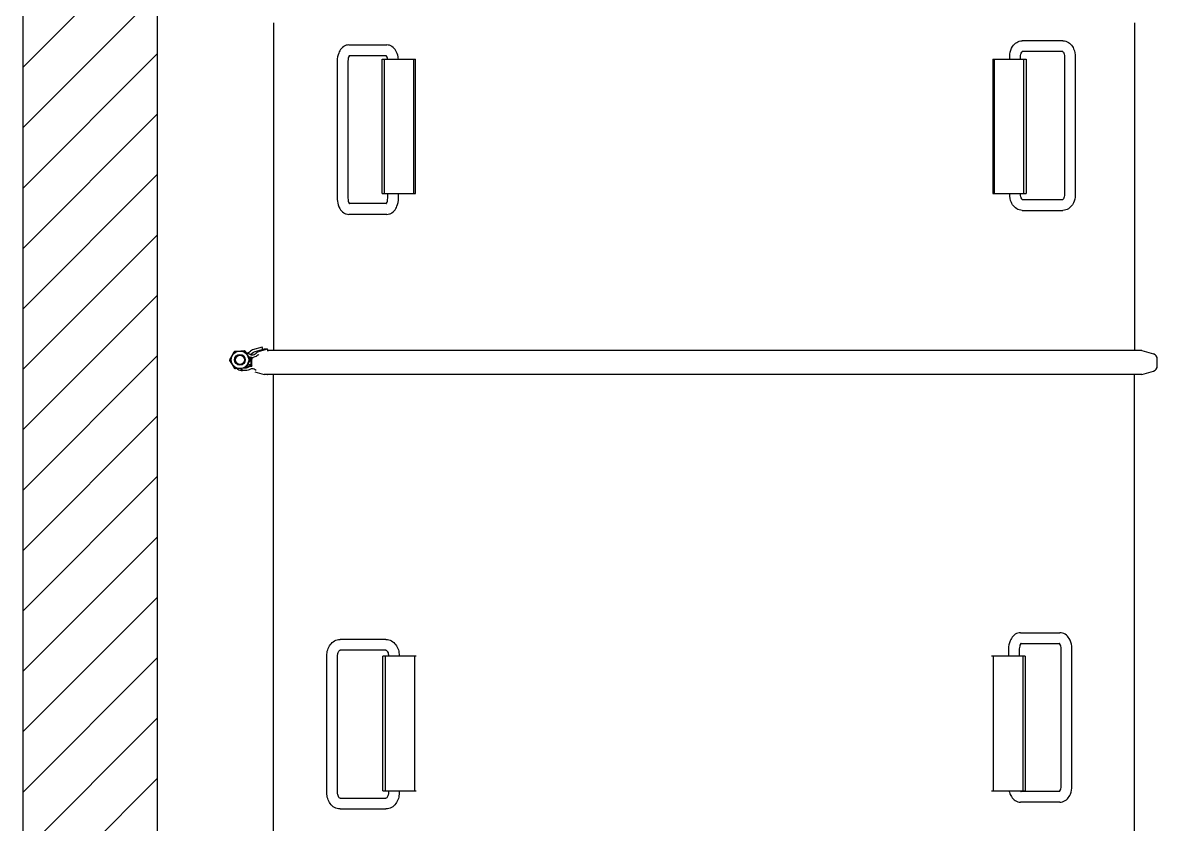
# Model space of a CAD drawing. Header units: millimetres. Extents: x 7589 to 12925, y 625 to 5429.
# Drawn here: x 11622 to 12465, y 2811 to 3407 of the extents above; entities that cross this region are included whole.
import ezdxf

# ---------------------------------------------------------------- set-up
doc = ezdxf.new("R2010")
doc.units = ezdxf.units.MM
doc.header["$LTSCALE"] = 307.34
doc.layers.get('0').update_dxf_attribs({"linetype": 'CONTINUOUS'})

msp = doc.modelspace()

# ---------------------------------------------------------------- hatches: boundary and pattern name
h = msp.add_hatch()
h.set_pattern_fill('ANSI31', color=256, scale=10)
h.set_pattern_definition([(45, (0, -569.788), (-22.45064, 22.45064), [])])
h.paths.add_polyline_path([(11621.66213, 2364.25215), (11621.66213, 4558.80358), (11721.66213, 4558.80358), (11721.66213, 2364.25215)])

# ---------------------------------------------------------------- linework, layer by layer
for p, q in [((11621.66213, 4778.80358), (11621.66213, 2364.25215)), ((11721.66213, 4558.80358), (11721.66213, 2364.25215))]:
    msp.add_line(p, q)
at = {"color": 0, "linetype": 'Continuous'}
for p, q in [((11808.16213, 3407.10144), (11808.16213, 3163.46186)), ((12448.16213, 3407.10144), (12448.16213, 3163.46186)), ((12395.02605, 3393.59194), (12364.63645, 3393.59194)), ((11864.23424, 3390.59194), (11892.25858, 3390.59194)), ((11864.23424, 3382.59194), (11891.90826, 3382.59194)), ((12395.02605, 3385.59194), (12364.78566, 3385.59194)), ((11855.46413, 3378.59194), (11855.46413, 3276.59194)), ((11863.46413, 3378.59194), (11863.46413, 3276.59194)), ((11888.80899, 3380.09194), (11913.63931, 3380.09194)), ((11888.80899, 3280.09194), (11888.80899, 3380.09194)), ((11890.52868, 3280.09194), (11890.52868, 3380.09194)), ((11912.31169, 3380.09194), (11912.31169, 3280.09194)), ((11913.63931, 3280.09194), (11913.63931, 3380.09194)), ((12342.85313, 3380.09194), (12367.68345, 3380.09194)), ((12342.85313, 3380.09194), (12342.85313, 3280.09194)), ((12344.18075, 3280.09194), (12344.18075, 3380.09194)), ((12355.46375, 3380.09194), (12355.46375, 3381.59194)), ((12363.46375, 3380.09194), (12363.46375, 3381.59194)), ((12365.96375, 3280.09194), (12365.96375, 3380.09194)), ((12367.68345, 3380.09194), (12367.68345, 3280.09194)), ((12396.19874, 3381.59194), (12396.19874, 3279.59194)), ((12404.19874, 3381.59194), (12404.19874, 3279.59194)), ((11888.80899, 3280.09194), (11913.63931, 3280.09194)), ((11893.02868, 3276.59194), (11893.02868, 3280.09194)), ((11901.02868, 3276.59194), (11901.02868, 3280.09194)), ((12342.85313, 3280.09194), (12367.68345, 3280.09194)), ((12355.46375, 3279.59194), (12355.46375, 3280.09194)), ((12363.46375, 3279.59194), (12363.46375, 3280.09194)), ((12364.79228, 3275.59194), (12395.02605, 3275.59194)), ((11891.90821, 3272.59194), (11864.23424, 3272.59194)), ((11892.25858, 3264.59194), (11864.23424, 3264.59194)), ((12364.63645, 3267.59194), (12395.02605, 3267.59194)), ((11778.88228, 3162.65662), (11786.36173, 3163.28205)), ((11786.36173, 3163.28205), (11790.64309, 3157.11737)), ((11799.58741, 3165.99624), (11792.56337, 3163.88893)), ((11801.13819, 3164.49624), (11794.22088, 3162.38892)), ((11803.66321, 3164.49626), (11796.7459, 3162.38894)), ((11800.12961, 3164.18898), (11799.58741, 3165.99624)), ((11803.66321, 3164.49626), (11801.13819, 3164.49624)), ((11804.2292, 3162.58061), (11803.66321, 3164.49626)), ((12453.74687, 3163.46186), (11804.2292, 3163.46186)), ((12453.74687, 3163.46186), (12462.33162, 3160.83724)), ((11775.65809, 3156.49194), (11777.39883, 3159.507)), ((11775.8347, 3156.18605), (11775.65809, 3156.49194)), ((11775.6842, 3155.86651), (11778.88228, 3162.65662)), ((11779.96556, 3149.70183), (11775.6842, 3155.86651)), ((11779.23426, 3162.68605), (11779.41087, 3162.99194)), ((11779.41087, 3162.99194), (11782.89235, 3162.99194)), ((11786.56321, 3162.99194), (11786.91642, 3162.99194)), ((11786.91642, 3162.99194), (11787.68153, 3161.66674)), ((11790.64309, 3157.11737), (11787.44501, 3150.32726)), ((11790.6692, 3156.49194), (11788.92846, 3153.47689)), ((11792.08034, 3158.16154), (11789.91793, 3158.16153)), ((11790.49259, 3156.79783), (11790.6692, 3156.49194)), ((11791.16213, 3157.01202), (11791.16213, 3151.97186)), ((11792.07941, 3158.16154), (11791.82106, 3158.16694)), ((11791.90169, 3160.16526), (11792.07931, 3160.16154)), ((11791.98304, 3151.97186), (11791.98304, 3157.01202)), ((11793.51701, 3162.08696), (11793.13809, 3161.97328)), ((12465.16213, 3151.97186), (12465.16213, 3157.01202)), ((11779.41087, 3149.99194), (11777.67013, 3153.007)), ((11779.41087, 3149.99194), (11779.76408, 3149.99194)), ((11787.44501, 3150.32726), (11779.96556, 3149.70183)), ((11787.48905, 3148.49196), (11784.96402, 3148.49194)), ((11789.55429, 3151.82235), (11789.29604, 3151.81696)), ((11792.08025, 3151.82237), (11789.55523, 3151.82235)), ((11791.82106, 3151.81698), (11792.07932, 3151.82237)), ((11792.07924, 3149.82237), (11791.90169, 3149.81866)), ((11794.22088, 3147.59496), (11801.13819, 3145.48764)), ((12453.74687, 3145.52202), (12462.33162, 3148.14664)), ((11803.66322, 3145.48766), (11801.13819, 3145.48764)), ((11803.38577, 3145.57218), (11803.66322, 3145.48766)), ((12453.74687, 3145.52202), (11803.66322, 3145.52202)), ((11808.16213, 2484.06186), (11808.16213, 3145.52202)), ((12448.16213, 2484.06186), (12448.16213, 3145.52202)), ((12363.55111, 2953.59194), (12392.70659, 2953.59194)), ((11891.75267, 2948.59194), (11857.58985, 2948.59194)), ((12363.79834, 2945.59194), (12392.70659, 2945.59194)), ((11847.77491, 2834.59194), (11847.77491, 2936.59194)), ((11855.77491, 2834.59194), (11855.77491, 2936.59194)), ((11891.75267, 2940.59194), (11857.58985, 2940.59194)), ((11914.17824, 2936.09194), (11889.34792, 2936.09194)), ((11889.34792, 2836.09194), (11889.34792, 2936.09194)), ((11891.06761, 2936.09194), (11891.06761, 2836.09194)), ((11893.56761, 2936.59194), (11893.56761, 2936.09194)), ((11901.56761, 2936.59194), (11901.56761, 2936.09194)), ((11912.85062, 2936.09194), (11912.85062, 2836.09194)), ((12366.80817, 2936.09194), (12341.97784, 2936.09194)), ((12343.30547, 2836.09194), (12343.30547, 2936.09194)), ((12354.58847, 2941.59194), (12354.58847, 2936.09194)), ((12362.58847, 2941.59194), (12362.58847, 2936.09194)), ((12365.08847, 2936.09194), (12365.08847, 2836.09194)), ((12366.80817, 2936.09194), (12366.80817, 2836.09194)), ((12393.66923, 2839.59194), (12393.66923, 2941.59194)), ((12401.66923, 2839.59194), (12401.66923, 2941.59194)), ((11889.34792, 2836.09194), (11914.17824, 2836.09194)), ((11893.56761, 2836.09194), (11893.56761, 2834.59194)), ((11901.56761, 2836.09194), (11901.56761, 2834.59194)), ((12341.97784, 2836.09194), (12366.80817, 2836.09194)), ((12392.70659, 2835.59194), (12363.79848, 2835.59194)), ((11857.58985, 2830.59194), (11891.75267, 2830.59194)), ((12392.70659, 2827.59194), (12363.55111, 2827.59194)), ((11857.58985, 2822.59194), (11891.75267, 2822.59194))]:
    msp.add_line(p, q, dxfattribs=at)
for radius in [6.5, 4, 3.4]:
    msp.add_circle((11783.16364, 3156.49194), radius, dxfattribs=at)
for centre, radius, start, end in [((11866.17099, 3381.17685), 2.13054, 141.23302667, 143.22459632), ((11866.16831, 3274.00467), 2.12697, 216.77681467, 218.83989404), ((11793.71281, 3160.05764), 4, 106.7, 134.29414814), ((11787.7263, 3163.66356), 2, 262.55625861, 267.65369162), ((11787.82578, 3166.09153), 4.43, 267.65369162, 314.29414814), ((11787.47066, 3155.07741), 4.41815, 57.14116499, 66.16193235), ((11787.82578, 3166.09153), 6.43, 298.97968614, 314.29414814), ((11795.16213, 3157.01202), 4, 163.2150279, 180), ((11796.01966, 3157.0078), 4.03661, 163.52293087, 179.94011518), ((11792.07998, 3164.40642), 6.24487, 269.99473384, 275.50603955), ((11793.71281, 3160.05764), 2, 106.7, 134.29414814), ((11792.07854, 3164.41113), 6.24969, 275.51501514, 283.39458735), ((12461.16213, 3157.01202), 4, 0, 73), ((11785.00186, 3154.8844), 6.4013, 232.78325552, 237.13265849), ((11789.46413, 3147.90485), 3.91572, 92.46035404, 111.75307325), ((11787.82578, 3146.89236), 6.43, 50.22157251, 81.14961561), ((11795.16213, 3151.97186), 4, 180, 181.94374204), ((11795.94729, 3151.97201), 3.96425, 180.00213216, 182.34064709), ((12461.16213, 3151.97186), 4, 287, 0), ((12366.38242, 2837.86797), 3.46114, 211.00408845, 211.80873602)]:
    msp.add_arc(centre, radius, start, end, dxfattribs=at)
for points, knots in [([(12357.6198, 3389.42068), (12358.39241, 3390.6156), (12360.39434, 3392.73537), (12363.24958, 3393.59194), (12364.63645, 3393.59194)], [0, 0, 0, 0, 0.506417156, 1, 1, 1, 1]), ([(12395.02605, 3393.59194), (12396.41291, 3393.59194), (12399.26814, 3392.73537), (12401.27008, 3390.6156), (12402.0427, 3389.42068)], [0, 0, 0, 0, 0.493579915, 1, 1, 1, 1]), ([(11857.42564, 3386.29733), (11857.09657, 3385.74544), (11855.92276, 3383.33948), (11855.46413, 3380.61814), (11855.46413, 3378.59194)], [0, 0, 0, 0, 0.240768906, 1, 1, 1, 1]), ([(11864.23424, 3390.59194), (11863.5407, 3390.59194), (11862.1442, 3390.37528), (11859.59917, 3389.15118), (11858.14535, 3387.50437), (11857.42564, 3386.29733)], [0, 0, 0, 0, 0.248339321, 0.496785719, 1, 1, 1, 1]), ([(11864.46445, 3382.45236), (11864.45109, 3382.4345), (11864.39179, 3382.35282), (11864.33715, 3382.26779), (11864.29689, 3382.20026)], [0, 0, 0, 0, 0.220967275, 1, 1, 1, 1]), ([(11892.19593, 3382.20026), (11892.15127, 3382.27516), (11892.03475, 3382.44979), (11891.90475, 3382.62319), (11891.80444, 3382.696)], [0, 0, 0, 0, 0.412973681, 1, 1, 1, 1]), ([(11899.06718, 3386.29733), (11898.34747, 3387.50436), (11896.89366, 3389.15116), (11894.34864, 3390.37529), (11892.95213, 3390.59194), (11892.25858, 3390.59194)], [0, 0, 0, 0, 0.503211842, 0.751654251, 1, 1, 1, 1]), ([(11900.96342, 3380.09612), (11900.91461, 3380.65636), (11900.62089, 3382.80655), (11899.89112, 3384.91548), (11899.06718, 3386.29733)], [0, 0, 0, 0, 0.259008529, 1, 1, 1, 1]), ([(12355.46375, 3381.59194), (12355.46375, 3382.29645), (12355.63689, 3385.01581), (12356.52199, 3387.72283), (12357.6198, 3389.42068)], [0, 0, 0, 0, 0.258407966, 1, 1, 1, 1]), ([(12363.46375, 3381.59194), (12363.46375, 3382.26858), (12363.6075, 3383.48048), (12364.04889, 3384.63008), (12364.3378, 3385.07691)], [0, 0, 0, 0, 0.559792667, 1, 1, 1, 1]), ([(12364.3378, 3385.07691), (12364.38368, 3385.14786), (12364.51668, 3385.33659), (12364.67323, 3385.51261), (12364.79187, 3385.5992)], [0, 0, 0, 0, 0.365192668, 1, 1, 1, 1]), ([(12364.79187, 3385.5992), (12364.80017, 3385.60525), (12364.81283, 3385.61414), (12364.82587, 3385.62246), (12364.83037, 3385.62505)], [0, 0, 0, 0, 0.664193137, 1, 1, 1, 1]), ([(12394.94092, 3385.54253), (12394.96731, 3385.51941), (12395.11318, 3385.3802), (12395.23436, 3385.21662), (12395.32469, 3385.07691)], [0, 0, 0, 0, 0.174168079, 1, 1, 1, 1]), ([(12395.32469, 3385.07691), (12395.6136, 3384.63008), (12396.05499, 3383.48048), (12396.19874, 3382.26858), (12396.19874, 3381.59194)], [0, 0, 0, 0, 0.440207573, 1, 1, 1, 1]), ([(12402.0427, 3389.42068), (12402.4016, 3388.86561), (12403.68316, 3386.44703), (12404.19874, 3383.65907), (12404.19874, 3381.59194)], [0, 0, 0, 0, 0.242290318, 1, 1, 1, 1]), ([(11864.29689, 3382.20026), (11864.01831, 3381.73306), (11863.60046, 3380.53871), (11863.46413, 3379.29227), (11863.46413, 3378.59194)], [0, 0, 0, 0, 0.437159455, 1, 1, 1, 1]), ([(11892.90513, 3380.09918), (11892.86923, 3380.31288), (11892.71765, 3381.03764), (11892.46462, 3381.74963), (11892.19593, 3382.20026)], [0, 0, 0, 0, 0.292298753, 1, 1, 1, 1]), ([(11855.46413, 3276.59194), (11855.46413, 3275.90025), (11855.6212, 3273.23993), (11856.414, 3270.58319), (11857.42564, 3268.88655)], [0, 0, 0, 0, 0.259346465, 1, 1, 1, 1]), ([(11863.46413, 3276.59194), (11863.46413, 3275.89161), (11863.60046, 3274.64518), (11864.01831, 3273.45082), (11864.29689, 3272.98362)], [0, 0, 0, 0, 0.562840467, 1, 1, 1, 1]), ([(11864.29689, 3272.98362), (11864.31131, 3272.95943), (11864.36413, 3272.8733), (11864.42099, 3272.78961), (11864.46466, 3272.73126)], [0, 0, 0, 0, 0.278706745, 1, 1, 1, 1]), ([(11891.83839, 3272.50558), (11891.8262, 3272.49976), (11891.772, 3272.46692), (11891.93711, 3272.59404), (11892.00847, 3272.71374), (11892.1373, 3272.88529), (11892.19593, 3272.98362)], [0, 0, 0, 0, 0.059879808, 0.177726934, 0.492690316, 1, 1, 1, 1]), ([(11892.19593, 3272.98362), (11892.4745, 3273.45082), (11892.89236, 3274.64518), (11893.02868, 3275.89161), (11893.02868, 3276.59194)], [0, 0, 0, 0, 0.437159455, 1, 1, 1, 1]), ([(11899.06718, 3268.88655), (11899.39625, 3269.43845), (11900.57006, 3271.84441), (11901.02868, 3274.56574), (11901.02868, 3276.59194)], [0, 0, 0, 0, 0.240768906, 1, 1, 1, 1]), ([(12357.6198, 3271.7632), (12357.26089, 3272.31827), (12355.97934, 3274.73685), (12355.46375, 3277.52481), (12355.46375, 3279.59194)], [0, 0, 0, 0, 0.242290318, 1, 1, 1, 1]), ([(12364.3378, 3276.10698), (12364.04889, 3276.5538), (12363.6075, 3277.7034), (12363.46375, 3278.9153), (12363.46375, 3279.59194)], [0, 0, 0, 0, 0.440207573, 1, 1, 1, 1]), ([(12364.79172, 3275.5848), (12364.76617, 3275.60348), (12364.58745, 3275.75068), (12364.44615, 3275.93942), (12364.3378, 3276.10698)], [0, 0, 0, 0, 0.136902207, 1, 1, 1, 1]), ([(12395.32469, 3276.10698), (12395.27881, 3276.03602), (12395.14582, 3275.8473), (12394.98927, 3275.67127), (12394.87062, 3275.58469)], [0, 0, 0, 0, 0.365192668, 1, 1, 1, 1]), ([(12396.19874, 3279.59194), (12396.19874, 3278.9153), (12396.05499, 3277.7034), (12395.6136, 3276.5538), (12395.32469, 3276.10698)], [0, 0, 0, 0, 0.559792667, 1, 1, 1, 1]), ([(12404.19874, 3279.59194), (12404.19874, 3278.88743), (12404.02561, 3276.16808), (12403.1405, 3273.46105), (12402.0427, 3271.7632)], [0, 0, 0, 0, 0.258407966, 1, 1, 1, 1]), ([(11857.42564, 3268.88655), (11858.14535, 3267.67952), (11859.59916, 3266.03272), (11862.14418, 3264.8086), (11863.54068, 3264.59194), (11864.23424, 3264.59194)], [0, 0, 0, 0, 0.503211842, 0.751654251, 1, 1, 1, 1]), ([(11892.25858, 3264.59194), (11892.95211, 3264.59194), (11894.34861, 3264.8086), (11896.89364, 3266.0327), (11898.34746, 3267.67952), (11899.06718, 3268.88655)], [0, 0, 0, 0, 0.248339321, 0.496785719, 1, 1, 1, 1]), ([(12364.63645, 3267.59194), (12363.24958, 3267.59194), (12360.39435, 3268.44851), (12358.39242, 3270.56828), (12357.6198, 3271.7632)], [0, 0, 0, 0, 0.493579915, 1, 1, 1, 1]), ([(12402.0427, 3271.7632), (12401.27008, 3270.56829), (12399.26815, 3268.44852), (12396.41292, 3267.59194), (12395.02605, 3267.59194)], [0, 0, 0, 0, 0.506417156, 1, 1, 1, 1]), ([(11787.60966, 3161.49079), (11788.19234, 3161.47963), (11789.36165, 3161.2937), (11790.43441, 3160.79312), (11790.92507, 3160.47614)], [0, 0, 0, 0, 0.499414701, 1, 1, 1, 1]), ([(11791.82106, 3158.16694), (11791.47707, 3158.18125), (11790.78905, 3158.3026), (11790.15767, 3158.60145), (11789.86782, 3158.7887)], [0, 0, 0, 0, 0.499425284, 1, 1, 1, 1]), ([(11792.60193, 3161.42069), (11792.48982, 3161.30962), (11792.02034, 3160.89169), (11791.45911, 3160.57723), (11791.0168, 3160.41752)], [0, 0, 0, 0, 0.251263361, 1, 1, 1, 1]), ([(11792.07931, 3160.16155), (11792.63843, 3160.16147), (11793.77001, 3160.38467), (11794.72815, 3161.02562), (11795.12695, 3161.42071)], [0, 0, 0, 0, 0.499000089, 1, 1, 1, 1]), ([(11794.22088, 3162.38892), (11793.76817, 3162.25101), (11793.19014, 3161.95058), (11792.7149, 3161.53262), (11792.60193, 3161.42069)], [0, 0, 0, 0, 0.748478584, 1, 1, 1, 1]), ([(11796.50241, 3159.98918), (11796.09455, 3159.58511), (11795.16639, 3158.88548), (11794.08288, 3158.46401), (11793.52632, 3158.33144)], [0, 0, 0, 0, 0.500872026, 1, 1, 1, 1]), ([(11795.12695, 3161.42071), (11795.23992, 3161.53264), (11795.71516, 3161.9506), (11796.29319, 3162.25103), (11796.7459, 3162.38894)], [0, 0, 0, 0, 0.251521416, 1, 1, 1, 1]), ([(11781.5279, 3149.50776), (11782.03532, 3149.17996), (11783.14823, 3148.66696), (11784.36134, 3148.49194), (11784.96402, 3148.49194)], [0, 0, 0, 0, 0.500582012, 1, 1, 1, 1]), ([(11787.48938, 3148.49197), (11786.75608, 3148.49191), (11785.27553, 3148.75258), (11783.9762, 3149.50763), (11783.4125, 3149.98044)], [0, 0, 0, 0, 0.499166285, 1, 1, 1, 1]), ([(11790.92507, 3149.50778), (11790.41772, 3149.18001), (11789.30495, 3148.66705), (11788.09199, 3148.49202), (11787.48938, 3148.49197)], [0, 0, 0, 0, 0.500585243, 1, 1, 1, 1]), ([(11787.52325, 3150.4921), (11787.93483, 3150.49533), (11788.76223, 3150.6197), (11789.52128, 3150.97135), (11789.86782, 3151.19522)], [0, 0, 0, 0, 0.499409726, 1, 1, 1, 1]), ([(11789.86782, 3151.19522), (11790.15767, 3151.38247), (11790.78905, 3151.68132), (11791.47707, 3151.80267), (11791.82106, 3151.81698)], [0, 0, 0, 0, 0.500574693, 1, 1, 1, 1]), ([(11795.12695, 3148.56321), (11794.72815, 3148.9583), (11793.76998, 3149.59926), (11792.63838, 3149.82246), (11792.07924, 3149.82236)], [0, 0, 0, 0, 0.500999947, 1, 1, 1, 1]), ([(12363.55111, 2953.59194), (12362.17211, 2953.59194), (12359.33292, 2952.70878), (12357.38812, 2950.55871), (12356.64288, 2949.35736)], [0, 0, 0, 0, 0.493782563, 1, 1, 1, 1]), ([(12399.61481, 2949.35736), (12398.86958, 2950.55871), (12396.92479, 2952.70877), (12394.08559, 2953.59194), (12392.70659, 2953.59194)], [0, 0, 0, 0, 0.506214766, 1, 1, 1, 1]), ([(11847.77491, 2936.59194), (11847.77491, 2938.02945), (11848.17823, 2940.87242), (11849.42528, 2943.47633), (11850.2425, 2944.60063)], [0, 0, 0, 0, 0.508414752, 1, 1, 1, 1]), ([(11850.2425, 2944.60063), (11851.09603, 2945.77489), (11853.26382, 2947.80697), (11856.17372, 2948.59194), (11857.58985, 2948.59194)], [0, 0, 0, 0, 0.506199736, 1, 1, 1, 1]), ([(11891.75267, 2948.59194), (11893.16879, 2948.59194), (11896.07869, 2947.80697), (11898.24648, 2945.77489), (11899.10002, 2944.60063)], [0, 0, 0, 0, 0.493797509, 1, 1, 1, 1]), ([(11899.10002, 2944.60063), (11899.91724, 2943.47632), (11901.16429, 2940.87241), (11901.56761, 2938.02944), (11901.56761, 2936.59194)], [0, 0, 0, 0, 0.49158859, 1, 1, 1, 1]), ([(12356.64288, 2949.35736), (12356.2995, 2948.80381), (12355.07402, 2946.39124), (12354.58847, 2943.63786), (12354.58847, 2941.59194)], [0, 0, 0, 0, 0.241502423, 1, 1, 1, 1]), ([(12363.4411, 2945.14023), (12363.15753, 2944.6831), (12362.72835, 2943.5104), (12362.58847, 2942.28089), (12362.58847, 2941.59194)], [0, 0, 0, 0, 0.438461226, 1, 1, 1, 1]), ([(12363.80392, 2945.60031), (12363.78016, 2945.57864), (12363.64159, 2945.44034), (12363.52726, 2945.27913), (12363.4411, 2945.14023)], [0, 0, 0, 0, 0.16437552, 1, 1, 1, 1]), ([(12363.86304, 2945.65221), (12363.86792, 2945.65444), (12363.88318, 2945.66268), (12363.84099, 2945.63576), (12363.8256, 2945.62007), (12363.80392, 2945.60031)], [0, 0, 0, 0, 0.145851931, 0.202958859, 1, 1, 1, 1]), ([(12392.59591, 2945.44971), (12392.58243, 2945.46586), (12392.53721, 2945.51829), (12392.48901, 2945.56823), (12392.45336, 2945.60069)], [0, 0, 0, 0, 0.303746546, 1, 1, 1, 1]), ([(12392.81659, 2945.14023), (12392.79743, 2945.17112), (12392.72887, 2945.27773), (12392.65385, 2945.38032), (12392.59591, 2945.44971)], [0, 0, 0, 0, 0.2868274, 1, 1, 1, 1]), ([(12393.66923, 2941.59194), (12393.66923, 2942.28089), (12393.52934, 2943.5104), (12393.10017, 2944.6831), (12392.81659, 2945.14023)], [0, 0, 0, 0, 0.561538853, 1, 1, 1, 1]), ([(12401.66923, 2941.59194), (12401.66923, 2942.28981), (12401.50452, 2944.97852), (12400.66789, 2947.65975), (12399.61481, 2949.35736)], [0, 0, 0, 0, 0.258892946, 1, 1, 1, 1]), ([(11855.77491, 2936.59194), (11855.77491, 2936.92001), (11855.85628, 2938.06919), (11856.22749, 2939.22814), (11856.71363, 2939.89696)], [0, 0, 0, 0, 0.284065845, 1, 1, 1, 1]), ([(11856.71363, 2939.89696), (11856.88854, 2940.13759), (11857.14696, 2940.42636), (11857.50825, 2940.59194), (11857.58985, 2940.59194)], [0, 0, 0, 0, 0.784738206, 1, 1, 1, 1]), ([(11891.75267, 2940.59194), (11891.83427, 2940.59194), (11892.19556, 2940.42637), (11892.45398, 2940.13759), (11892.62889, 2939.89696)], [0, 0, 0, 0, 0.215259232, 1, 1, 1, 1]), ([(11892.62889, 2939.89696), (11892.76843, 2939.70498), (11893.34915, 2938.70058), (11893.56761, 2937.50971), (11893.56761, 2936.59194)], [0, 0, 0, 0, 0.205467393, 1, 1, 1, 1]), ([(11850.2425, 2826.58326), (11849.42528, 2827.70756), (11848.17823, 2830.31147), (11847.77491, 2833.15444), (11847.77491, 2834.59194)], [0, 0, 0, 0, 0.49158859, 1, 1, 1, 1]), ([(11856.71363, 2831.28692), (11856.57409, 2831.4789), (11855.99337, 2832.4833), (11855.77491, 2833.67417), (11855.77491, 2834.59194)], [0, 0, 0, 0, 0.205467393, 1, 1, 1, 1]), ([(11893.56761, 2834.59194), (11893.56761, 2834.26387), (11893.48624, 2833.11469), (11893.11503, 2831.95574), (11892.62889, 2831.28692)], [0, 0, 0, 0, 0.284065845, 1, 1, 1, 1]), ([(11901.56761, 2834.59194), (11901.56761, 2833.15443), (11901.16429, 2830.31146), (11899.91724, 2827.70756), (11899.10002, 2826.58326)], [0, 0, 0, 0, 0.508414752, 1, 1, 1, 1]), ([(12354.96232, 2836.08137), (12355.04606, 2835.69797), (12355.42798, 2834.21774), (12356.04382, 2832.79223), (12356.64288, 2831.82652)], [0, 0, 0, 0, 0.256687213, 1, 1, 1, 1]), ([(12363.4411, 2836.04365), (12363.47573, 2835.98783), (12363.58389, 2835.82481), (12363.70811, 2835.67081), (12363.80434, 2835.58319)], [0, 0, 0, 0, 0.335441486, 1, 1, 1, 1]), ([(12363.80434, 2835.58319), (12363.81649, 2835.57213), (12363.83666, 2835.55461), (12363.85782, 2835.5383), (12363.8662, 2835.53237)], [0, 0, 0, 0, 0.615646254, 1, 1, 1, 1]), ([(12392.45378, 2835.58358), (12392.46394, 2835.59284), (12392.51482, 2835.64112), (12392.5619, 2835.69331), (12392.59797, 2835.73664)], [0, 0, 0, 0, 0.196086503, 1, 1, 1, 1]), ([(12392.59797, 2835.73664), (12392.61513, 2835.75724), (12392.69361, 2835.85544), (12392.76447, 2835.95963), (12392.81659, 2836.04365)], [0, 0, 0, 0, 0.213325821, 1, 1, 1, 1]), ([(12392.81659, 2836.04365), (12393.10017, 2836.50079), (12393.52934, 2837.67348), (12393.66923, 2838.90299), (12393.66923, 2839.59194)], [0, 0, 0, 0, 0.438461226, 1, 1, 1, 1]), ([(12399.61481, 2831.82652), (12399.9582, 2832.38007), (12401.18368, 2834.79264), (12401.66923, 2837.54602), (12401.66923, 2839.59194)], [0, 0, 0, 0, 0.241502423, 1, 1, 1, 1]), ([(11857.58985, 2822.59194), (11856.17373, 2822.59194), (11853.26383, 2823.37691), (11851.09604, 2825.40899), (11850.2425, 2826.58326)], [0, 0, 0, 0, 0.493797509, 1, 1, 1, 1]), ([(11857.58985, 2830.59194), (11857.50825, 2830.59194), (11857.14696, 2830.75751), (11856.88854, 2831.04629), (11856.71363, 2831.28692)], [0, 0, 0, 0, 0.215259232, 1, 1, 1, 1]), ([(11892.62889, 2831.28692), (11892.45398, 2831.04629), (11892.19556, 2830.75752), (11891.83427, 2830.59194), (11891.75267, 2830.59194)], [0, 0, 0, 0, 0.784738206, 1, 1, 1, 1]), ([(11899.10002, 2826.58326), (11898.24649, 2825.409), (11896.0787, 2823.37692), (11893.1688, 2822.59194), (11891.75267, 2822.59194)], [0, 0, 0, 0, 0.506199736, 1, 1, 1, 1]), ([(12356.64288, 2831.82652), (12357.38811, 2830.62518), (12359.33291, 2828.47511), (12362.1721, 2827.59194), (12363.55111, 2827.59194)], [0, 0, 0, 0, 0.506214766, 1, 1, 1, 1]), ([(12392.70659, 2827.59194), (12394.08559, 2827.59194), (12396.92478, 2828.47511), (12398.86958, 2830.62517), (12399.61481, 2831.82652)], [0, 0, 0, 0, 0.493782563, 1, 1, 1, 1])]:
    msp.add_open_spline(points, degree=3, knots=knots, dxfattribs=at)
for points in [[(11864.59665, 3382.6109), (11864.5663, 3382.57883), (11864.53747, 3382.5453), (11864.50981, 3382.51089)], [(12394.87078, 3385.59908), (12394.89502, 3385.58136), (12394.91833, 3385.56232), (12394.94092, 3385.54253)], [(11864.51161, 3272.67075), (11864.53871, 3272.63713), (11864.56694, 3272.60435), (11864.59663, 3272.57299)], [(11790.92507, 3160.47614), (11791.21204, 3160.29076), (11791.56035, 3160.17946), (11791.90169, 3160.16526)], [(11797.31188, 3160.4733), (11797.01113, 3160.38168), (11796.72576, 3160.21045), (11796.50241, 3159.98918)], [(11791.90169, 3149.81866), (11791.56035, 3149.80446), (11791.21204, 3149.69316), (11790.92507, 3149.50778)]]:
    msp.add_open_spline(points, degree=3, dxfattribs=at)

doc.saveas('drawing.dxf')
